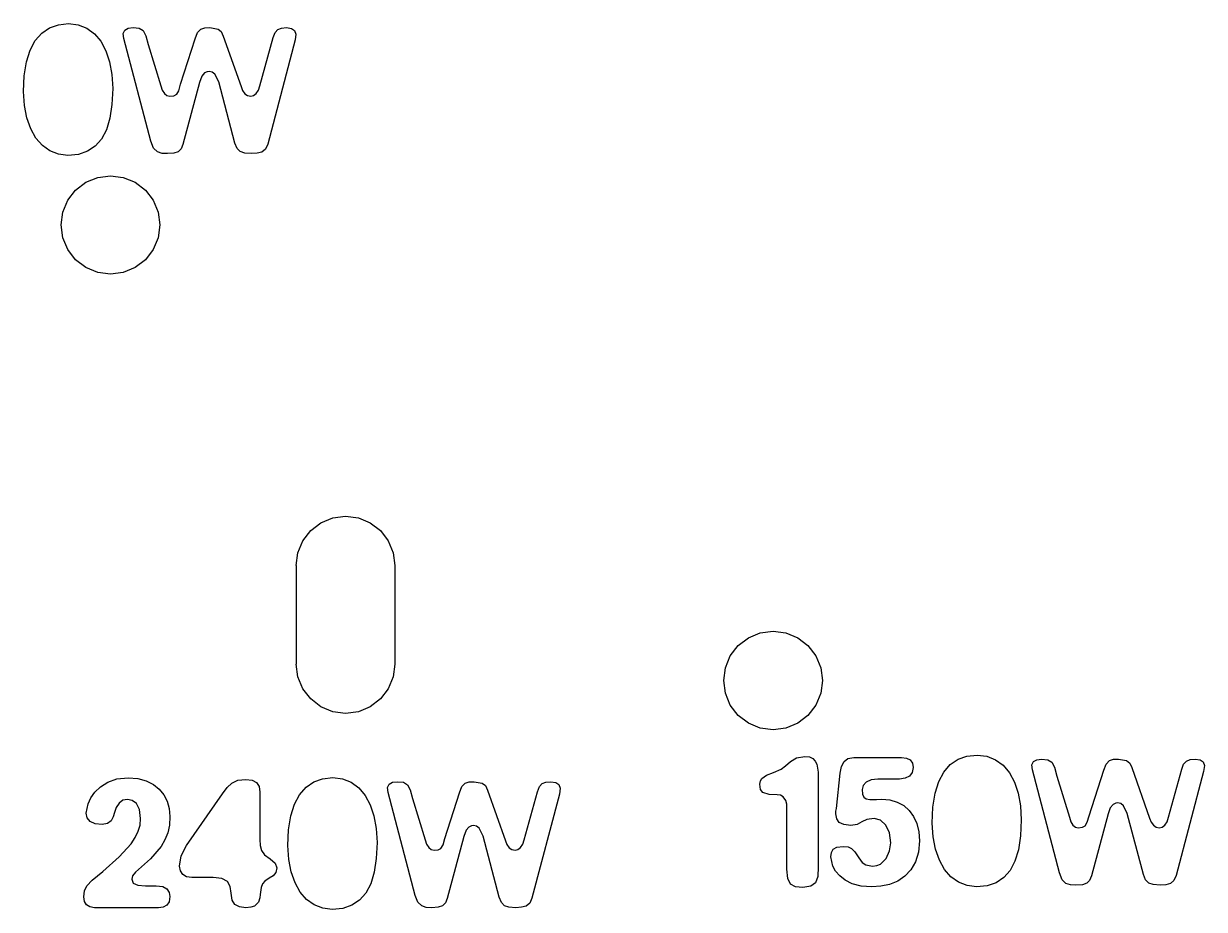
# Model space of a CAD drawing. Header units: metres. Extents: x 109 to 463, y 1313 to 1635.
# Drawn here: x 168.79 to 204.7, y 1524.33 to 1551.28 of the extents above; entities that cross this region are included whole.
import ezdxf

# ---------------------------------------------------------------- set-up
doc = ezdxf.new("R2010")
doc.units = ezdxf.units.M

msp = doc.modelspace()

# ---------------------------------------------------------------- linework, layer by layer
at = {"layer": 'COMPONENT2'}
for p, q in [((170.959, 1527.898, 0.003), (171.131, 1528.062, 0.003)), ((171.131, 1528.062, 0.003), (171.352, 1528.202, 0.003)), ((171.352, 1528.202, 0.003), (171.63, 1528.299, 0.003)), ((171.63, 1528.299, 0.003), (171.974, 1528.331, 0.003)), ((171.974, 1528.331, 0.003), (172.266, 1528.308, 0.003)), ((172.266, 1528.308, 0.003), (172.522, 1528.24, 0.003)), ((172.522, 1528.24, 0.003), (172.739, 1528.132, 0.003)), ((172.739, 1528.132, 0.003), (172.917, 1527.991, 0.003)), ((174.836, 1527.84, 0.003), (174.98, 1528.033, 0.003)), ((174.98, 1528.033, 0.003), (175.127, 1528.171, 0.003)), ((175.127, 1528.171, 0.003), (175.308, 1528.256, 0.003)), ((175.308, 1528.256, 0.003), (175.552, 1528.285, 0.003)), ((175.552, 1528.285, 0.003), (175.744, 1528.26, 0.003)), ((175.744, 1528.26, 0.003), (175.874, 1528.186, 0.003)), ((175.874, 1528.186, 0.003), (175.949, 1528.064, 0.003)), ((175.949, 1528.064, 0.003), (175.974, 1527.898, 0.003)), ((177.183, 1527.818, 0.003), (177.38, 1528.045, 0.003)), ((177.38, 1528.045, 0.003), (177.614, 1528.207, 0.003)), ((177.614, 1528.207, 0.003), (177.885, 1528.304, 0.003)), ((177.885, 1528.304, 0.003), (178.195, 1528.337, 0.003)), ((178.195, 1528.337, 0.003), (178.49, 1528.302, 0.003)), ((178.49, 1528.302, 0.003), (178.755, 1528.196, 0.003)), ((178.755, 1528.196, 0.003), (178.985, 1528.026, 0.003)), ((178.985, 1528.026, 0.003), (179.177, 1527.798, 0.003)), ((179.861, 1528.036, 0.003), (179.906, 1528.138, 0.003)), ((179.877, 1527.885, 0.003), (179.861, 1528.036, 0.003)), ((179.906, 1528.138, 0.003), (180.007, 1528.195, 0.003)), ((180.007, 1528.195, 0.003), (180.158, 1528.214, 0.003)), ((180.158, 1528.214, 0.003), (180.343, 1528.196, 0.003)), ((180.343, 1528.196, 0.003), (180.466, 1528.123, 0.003)), ((180.466, 1528.123, 0.003), (180.548, 1527.965, 0.003)), ((182.047, 1527.874, 0.003), (182.12, 1528.064, 0.003)), ((182.12, 1528.064, 0.003), (182.217, 1528.167, 0.003)), ((182.217, 1528.167, 0.003), (182.34, 1528.208, 0.003)), ((182.34, 1528.208, 0.003), (182.492, 1528.214, 0.003)), ((182.492, 1528.214, 0.003), (182.741, 1528.17, 0.003)), ((182.741, 1528.17, 0.003), (182.836, 1528.094, 0.003)), ((182.836, 1528.094, 0.003), (182.903, 1527.956, 0.003)), ((184.416, 1527.909, 0.003), (184.475, 1528.064, 0.003)), ((184.475, 1528.064, 0.003), (184.559, 1528.155, 0.003)), ((184.559, 1528.155, 0.003), (184.674, 1528.199, 0.003)), ((184.674, 1528.199, 0.003), (184.826, 1528.214, 0.003)), ((184.826, 1528.214, 0.003), (184.975, 1528.193, 0.003)), ((184.975, 1528.193, 0.003), (185.069, 1528.129, 0.003)), ((185.069, 1528.129, 0.003), (185.107, 1528.014, 0.003)), ((185.107, 1528.014, 0.003), (185.084, 1527.839, 0.003)), ((170.754, 1527.541, 0.003), (170.834, 1527.721, 0.003)), ((170.834, 1527.721, 0.003), (170.959, 1527.898, 0.003)), ((171.809, 1527.647, 0.003), (171.692, 1527.561, 0.003)), ((171.95, 1527.675, 0.003), (171.809, 1527.647, 0.003)), ((172.091, 1527.646, 0.003), (171.95, 1527.675, 0.003)), ((172.22, 1527.549, 0.003), (172.091, 1527.646, 0.003)), ((172.917, 1527.991, 0.003), (173.056, 1527.819, 0.003)), ((173.056, 1527.819, 0.003), (173.157, 1527.619, 0.003)), ((173.746, 1526.268, 0.003), (174.836, 1527.84, 0.003)), ((175.974, 1527.898, 0.003), (175.974, 1526.456, 0.003)), ((177.028, 1527.527, 0.003), (177.183, 1527.818, 0.003)), ((179.177, 1527.798, 0.003), (179.33, 1527.514, 0.003)), ((180.698, 1524.755, 0.003), (179.877, 1527.885, 0.003)), ((180.548, 1527.965, 0.003), (180.616, 1527.698, 0.003)), ((180.616, 1527.698, 0.003), (181.003, 1526.443, 0.003)), ((181.601, 1526.49, 0.003), (182.047, 1527.874, 0.003)), ((182.047, 1527.874, 0.003), (182.047, 1527.874, 0.003)), ((182.903, 1527.956, 0.003), (183.442, 1526.419, 0.003)), ((184.017, 1526.443, 0.003), (184.416, 1527.909, 0.003)), ((185.084, 1527.839, 0.003), (184.251, 1524.673, 0.003)), ((170.695, 1527.253, 0.003), (170.754, 1527.541, 0.003)), ((171.604, 1527.433, 0.003), (171.551, 1527.277, 0.003)), ((171.692, 1527.561, 0.003), (171.604, 1527.433, 0.003)), ((172.314, 1527.368, 0.003), (172.22, 1527.549, 0.003)), ((172.349, 1527.089, 0.003), (172.314, 1527.368, 0.003)), ((173.157, 1527.619, 0.003), (173.219, 1527.396, 0.003)), ((173.219, 1527.396, 0.003), (173.239, 1527.158, 0.003)), ((176.917, 1527.171, 0.003), (177.028, 1527.527, 0.003)), ((179.33, 1527.514, 0.003), (179.444, 1527.177, 0.003)), ((170.725, 1527.112, 0.003), (170.695, 1527.253, 0.003)), ((170.815, 1527.004, 0.003), (170.725, 1527.112, 0.003)), ((170.966, 1526.936, 0.003), (170.815, 1527.004, 0.003)), ((171.176, 1526.913, 0.003), (170.966, 1526.936, 0.003)), ((171.343, 1526.943, 0.003), (171.176, 1526.913, 0.003)), ((171.452, 1527.025, 0.003), (171.343, 1526.943, 0.003)), ((171.516, 1527.142, 0.003), (171.452, 1527.025, 0.003)), ((171.551, 1527.277, 0.003), (171.516, 1527.142, 0.003)), ((172.331, 1526.896, 0.003), (172.349, 1527.089, 0.003)), ((173.239, 1527.158, 0.003), (173.222, 1526.892, 0.003)), ((176.851, 1526.752, 0.003), (176.917, 1527.171, 0.003)), ((179.444, 1527.177, 0.003), (179.514, 1526.791, 0.003)), ((172.186, 1526.513, 0.003), (172.276, 1526.704, 0.003)), ((172.276, 1526.704, 0.003), (172.331, 1526.896, 0.003)), ((173.172, 1526.657, 0.003), (173.088, 1526.443, 0.003)), ((173.222, 1526.892, 0.003), (173.172, 1526.657, 0.003)), ((176.829, 1526.268, 0.003), (176.851, 1526.752, 0.003)), ((179.514, 1526.791, 0.003), (179.538, 1526.362, 0.003)), ((182.246, 1526.734, 0.003), (182.176, 1526.55, 0.003)), ((182.331, 1526.834, 0.003), (182.246, 1526.734, 0.003)), ((182.41, 1526.872, 0.003), (182.331, 1526.834, 0.003)), ((182.469, 1526.878, 0.003), (182.41, 1526.872, 0.003)), ((182.562, 1526.857, 0.003), (182.469, 1526.878, 0.003)), ((182.642, 1526.796, 0.003), (182.562, 1526.857, 0.003)), ((182.762, 1526.561, 0.003), (182.642, 1526.796, 0.003)), ((171.699, 1525.924, 0.003), (172.059, 1526.324, 0.003)), ((172.059, 1526.324, 0.003), (172.186, 1526.513, 0.003)), ((172.973, 1526.243, 0.003), (172.645, 1525.862, 0.003)), ((173.088, 1526.443, 0.003), (172.973, 1526.243, 0.003)), ((173.581, 1525.957, 0.003), (173.746, 1526.268, 0.003)), ((175.974, 1526.456, 0.003), (175.982, 1526.274, 0.003)), ((175.982, 1526.274, 0.003), (176.023, 1526.119, 0.003)), ((176.854, 1525.848, 0.003), (176.829, 1526.268, 0.003)), ((179.538, 1526.362, 0.003), (179.517, 1525.875, 0.003)), ((181.003, 1526.443, 0.003), (181.048, 1526.308, 0.003)), ((181.048, 1526.308, 0.003), (181.111, 1526.208, 0.003)), ((181.111, 1526.208, 0.003), (181.188, 1526.147, 0.003)), ((181.484, 1526.185, 0.003), (181.545, 1526.293, 0.003)), ((181.545, 1526.293, 0.003), (181.601, 1526.49, 0.003)), ((182.176, 1526.55, 0.003), (181.671, 1524.661, 0.003)), ((183.255, 1524.697, 0.003), (182.762, 1526.561, 0.003)), ((183.442, 1526.419, 0.003), (183.488, 1526.298, 0.003)), ((183.488, 1526.298, 0.003), (183.557, 1526.205, 0.003)), ((183.557, 1526.205, 0.003), (183.641, 1526.146, 0.003)), ((183.821, 1526.147, 0.003), (183.903, 1526.208, 0.003)), ((183.903, 1526.208, 0.003), (183.971, 1526.308, 0.003)), ((183.971, 1526.308, 0.003), (184.017, 1526.443, 0.003)), ((171.2, 1525.482, 0.003), (171.699, 1525.924, 0.003)), ((172.645, 1525.862, 0.003), (172.197, 1525.458, 0.003)), ((173.535, 1525.646, 0.003), (173.581, 1525.957, 0.003)), ((176.023, 1526.119, 0.003), (176.117, 1525.984, 0.003)), ((176.117, 1525.984, 0.003), (176.29, 1525.869, 0.003)), ((176.29, 1525.869, 0.003), (176.443, 1525.737, 0.003)), ((176.928, 1525.468, 0.003), (176.854, 1525.848, 0.003)), ((179.517, 1525.875, 0.003), (179.453, 1525.456, 0.003)), ((181.188, 1526.147, 0.003), (181.273, 1526.126, 0.003)), ((181.273, 1526.126, 0.003), (181.399, 1526.138, 0.003)), ((181.399, 1526.138, 0.003), (181.484, 1526.185, 0.003)), ((183.641, 1526.146, 0.003), (183.735, 1526.126, 0.003)), ((183.735, 1526.126, 0.003), (183.821, 1526.147, 0.003)), ((173.558, 1525.504, 0.003), (173.535, 1525.646, 0.003)), ((173.628, 1525.391, 0.003), (173.558, 1525.504, 0.003)), ((176.443, 1525.737, 0.003), (176.489, 1525.588, 0.003)), ((176.489, 1525.588, 0.003), (176.46, 1525.447, 0.003)), ((170.71, 1525.042, 0.003), (170.88, 1525.215, 0.003)), ((170.88, 1525.215, 0.003), (171.2, 1525.482, 0.003)), ((172.103, 1525.349, 0.003), (172.08, 1525.246, 0.003)), ((172.08, 1525.246, 0.003), (172.127, 1525.129, 0.003)), ((172.197, 1525.458, 0.003), (172.103, 1525.349, 0.003)), ((172.127, 1525.129, 0.003), (172.264, 1525.07, 0.003)), ((173.746, 1525.319, 0.003), (173.628, 1525.391, 0.003)), ((173.91, 1525.295, 0.003), (173.746, 1525.319, 0.003)), ((174.555, 1525.295, 0.003), (173.91, 1525.295, 0.003)), ((174.818, 1525.265, 0.003), (174.555, 1525.295, 0.003)), ((174.986, 1525.174, 0.003), (174.818, 1525.265, 0.003)), ((175.076, 1525.027, 0.003), (174.986, 1525.174, 0.003)), ((176.126, 1525.189, 0.003), (176.055, 1525.105, 0.003)), ((176.261, 1525.277, 0.003), (176.126, 1525.189, 0.003)), ((176.378, 1525.353, 0.003), (176.261, 1525.277, 0.003)), ((176.46, 1525.447, 0.003), (176.378, 1525.353, 0.003)), ((177.047, 1525.135, 0.003), (176.928, 1525.468, 0.003)), ((177.204, 1524.856, 0.003), (177.047, 1525.135, 0.003)), ((179.453, 1525.456, 0.003), (179.346, 1525.105, 0.003)), ((170.625, 1524.708, 0.003), (170.64, 1524.893, 0.003)), ((170.64, 1524.893, 0.003), (170.71, 1525.042, 0.003)), ((172.264, 1525.07, 0.003), (172.493, 1525.05, 0.003)), ((172.493, 1525.05, 0.003), (172.818, 1525.047, 0.003)), ((172.818, 1525.047, 0.003), (173.02, 1525.023, 0.003)), ((173.02, 1525.023, 0.003), (173.148, 1524.95, 0.003)), ((173.148, 1524.95, 0.003), (173.217, 1524.844, 0.003)), ((173.217, 1524.844, 0.003), (173.239, 1524.719, 0.003)), ((175.106, 1524.825, 0.003), (175.076, 1525.027, 0.003)), ((175.133, 1524.609, 0.003), (175.106, 1524.825, 0.003)), ((175.985, 1524.779, 0.003), (175.976, 1524.682, 0.003)), ((176.017, 1524.993, 0.003), (175.985, 1524.779, 0.003)), ((176.055, 1525.105, 0.003), (176.017, 1524.993, 0.003)), ((177.398, 1524.632, 0.003), (177.204, 1524.856, 0.003)), ((179.198, 1524.824, 0.003), (179.006, 1524.607, 0.003)), ((179.346, 1525.105, 0.003), (179.198, 1524.824, 0.003)), ((170.646, 1524.572, 0.003), (170.625, 1524.708, 0.003)), ((170.707, 1524.468, 0.003), (170.646, 1524.572, 0.003)), ((170.807, 1524.402, 0.003), (170.707, 1524.468, 0.003)), ((173.143, 1524.456, 0.003), (173.03, 1524.399, 0.003)), ((173.215, 1524.56, 0.003), (173.143, 1524.456, 0.003)), ((173.239, 1524.719, 0.003), (173.215, 1524.56, 0.003)), ((175.215, 1524.474, 0.003), (175.133, 1524.609, 0.003)), ((175.353, 1524.403, 0.003), (175.215, 1524.474, 0.003)), ((175.815, 1524.43, 0.003), (175.705, 1524.392, 0.003)), ((175.938, 1524.547, 0.003), (175.815, 1524.43, 0.003)), ((175.976, 1524.682, 0.003), (175.938, 1524.547, 0.003)), ((177.629, 1524.466, 0.003), (177.398, 1524.632, 0.003)), ((177.891, 1524.363, 0.003), (177.629, 1524.466, 0.003)), ((178.773, 1524.452, 0.003), (178.496, 1524.359, 0.003)), ((179.006, 1524.607, 0.003), (178.773, 1524.452, 0.003)), ((180.783, 1524.544, 0.003), (180.698, 1524.755, 0.003)), ((180.897, 1524.433, 0.003), (180.783, 1524.544, 0.003)), ((181.038, 1524.389, 0.003), (180.897, 1524.433, 0.003)), ((181.531, 1524.436, 0.003), (181.396, 1524.392, 0.003)), ((181.616, 1524.524, 0.003), (181.531, 1524.436, 0.003)), ((181.671, 1524.661, 0.003), (181.616, 1524.524, 0.003)), ((183.321, 1524.536, 0.003), (183.255, 1524.697, 0.003)), ((183.413, 1524.441, 0.003), (183.321, 1524.536, 0.003)), ((183.552, 1524.395, 0.003), (183.413, 1524.441, 0.003)), ((184.076, 1524.43, 0.003), (183.935, 1524.392, 0.003)), ((184.181, 1524.515, 0.003), (184.076, 1524.43, 0.003)), ((184.251, 1524.673, 0.003), (184.181, 1524.515, 0.003)), ((170.942, 1524.38, 0.003), (170.807, 1524.402, 0.003)), ((172.888, 1524.38, 0.003), (170.942, 1524.38, 0.003)), ((173.03, 1524.399, 0.003), (172.888, 1524.38, 0.003)), ((175.552, 1524.38, 0.003), (175.353, 1524.403, 0.003)), ((175.705, 1524.392, 0.003), (175.552, 1524.38, 0.003)), ((178.177, 1524.328, 0.003), (177.891, 1524.363, 0.003)), ((178.496, 1524.359, 0.003), (178.177, 1524.328, 0.003)), ((181.202, 1524.38, 0.003), (181.038, 1524.389, 0.003)), ((181.396, 1524.392, 0.003), (181.202, 1524.38, 0.003)), ((183.759, 1524.38, 0.003), (183.552, 1524.395, 0.003)), ((183.935, 1524.392, 0.003), (183.759, 1524.38, 0.003))]:
    msp.add_line(p, q, dxfattribs=at)
at = {"layer": 'COMPONENT5'}
for p, q in [((191.962, 1528.698, 0.003), (192.111, 1528.827, 0.003)), ((192.111, 1528.827, 0.003), (192.299, 1528.938, 0.003)), ((192.299, 1528.938, 0.003), (192.546, 1528.985, 0.003)), ((192.546, 1528.985, 0.003), (192.69, 1528.968, 0.003)), ((192.69, 1528.968, 0.003), (192.795, 1528.918, 0.003)), ((192.795, 1528.918, 0.003), (192.868, 1528.841, 0.003)), ((192.868, 1528.841, 0.003), (192.915, 1528.745, 0.003)), ((192.915, 1528.745, 0.003), (192.953, 1528.507, 0.003)), ((193.669, 1528.68, 0.003), (193.742, 1528.83, 0.003)), ((193.742, 1528.83, 0.003), (193.859, 1528.921, 0.003)), ((193.859, 1528.921, 0.003), (194.035, 1528.951, 0.003)), ((194.035, 1528.951, 0.003), (195.49, 1528.951, 0.003)), ((195.49, 1528.951, 0.003), (195.644, 1528.932, 0.003)), ((195.644, 1528.932, 0.003), (195.753, 1528.875, 0.003)), ((195.753, 1528.875, 0.003), (195.819, 1528.779, 0.003)), ((195.819, 1528.779, 0.003), (195.841, 1528.646, 0.003)), ((196.777, 1528.506, 0.003), (196.974, 1528.733, 0.003)), ((196.974, 1528.733, 0.003), (197.208, 1528.895, 0.003)), ((197.208, 1528.895, 0.003), (197.479, 1528.993, 0.003)), ((197.479, 1528.993, 0.003), (197.789, 1529.025, 0.003)), ((197.789, 1529.025, 0.003), (198.084, 1528.99, 0.003)), ((198.084, 1528.99, 0.003), (198.349, 1528.884, 0.003)), ((198.349, 1528.884, 0.003), (198.579, 1528.714, 0.003)), ((199.455, 1528.725, 0.003), (199.5, 1528.826, 0.003)), ((199.471, 1528.574, 0.003), (199.455, 1528.725, 0.003)), ((199.5, 1528.826, 0.003), (199.601, 1528.883, 0.003)), ((199.601, 1528.883, 0.003), (199.752, 1528.902, 0.003)), ((199.752, 1528.902, 0.003), (199.937, 1528.884, 0.003)), ((199.937, 1528.884, 0.003), (200.06, 1528.811, 0.003)), ((200.06, 1528.811, 0.003), (200.142, 1528.653, 0.003)), ((201.641, 1528.562, 0.003), (201.714, 1528.752, 0.003)), ((201.714, 1528.752, 0.003), (201.811, 1528.855, 0.003)), ((201.811, 1528.855, 0.003), (201.934, 1528.896, 0.003)), ((201.934, 1528.896, 0.003), (202.086, 1528.902, 0.003)), ((202.086, 1528.902, 0.003), (202.335, 1528.858, 0.003)), ((202.335, 1528.858, 0.003), (202.43, 1528.782, 0.003)), ((202.43, 1528.782, 0.003), (202.497, 1528.644, 0.003)), ((204.01, 1528.597, 0.003), (204.069, 1528.752, 0.003)), ((204.069, 1528.752, 0.003), (204.153, 1528.843, 0.003)), ((204.153, 1528.843, 0.003), (204.268, 1528.887, 0.003)), ((204.268, 1528.887, 0.003), (204.42, 1528.902, 0.003)), ((204.42, 1528.902, 0.003), (204.569, 1528.881, 0.003)), ((204.569, 1528.881, 0.003), (204.663, 1528.817, 0.003)), ((204.663, 1528.817, 0.003), (204.701, 1528.702, 0.003)), ((191.241, 1528.314, 0.003), (191.387, 1528.416, 0.003)), ((191.387, 1528.416, 0.003), (191.595, 1528.496, 0.003)), ((191.595, 1528.496, 0.003), (191.83, 1528.598, 0.003)), ((191.83, 1528.598, 0.003), (191.962, 1528.698, 0.003)), ((192.953, 1528.507, 0.003), (192.956, 1528.246, 0.003)), ((193.508, 1527.401, 0.003), (193.625, 1528.469, 0.003)), ((193.625, 1528.469, 0.003), (193.669, 1528.68, 0.003)), ((195.733, 1528.383, 0.003), (195.603, 1528.317, 0.003)), ((195.814, 1528.493, 0.003), (195.733, 1528.383, 0.003)), ((195.841, 1528.646, 0.003), (195.814, 1528.493, 0.003)), ((196.622, 1528.215, 0.003), (196.777, 1528.506, 0.003)), ((198.579, 1528.714, 0.003), (198.771, 1528.486, 0.003)), ((198.771, 1528.486, 0.003), (198.924, 1528.202, 0.003)), ((200.292, 1525.443, 0.003), (199.471, 1528.574, 0.003)), ((200.142, 1528.653, 0.003), (200.21, 1528.386, 0.003)), ((200.21, 1528.386, 0.003), (200.597, 1527.131, 0.003)), ((201.195, 1527.178, 0.003), (201.641, 1528.562, 0.003)), ((201.641, 1528.562, 0.003), (201.641, 1528.562, 0.003)), ((202.497, 1528.644, 0.003), (203.036, 1527.108, 0.003)), ((203.611, 1527.131, 0.003), (204.01, 1528.597, 0.003)), ((204.678, 1528.527, 0.003), (203.845, 1525.361, 0.003)), ((204.701, 1528.702, 0.003), (204.678, 1528.527, 0.003)), ((191.185, 1528.141, 0.003), (191.199, 1528.24, 0.003)), ((191.206, 1527.981, 0.003), (191.185, 1528.141, 0.003)), ((191.199, 1528.24, 0.003), (191.241, 1528.314, 0.003)), ((192.956, 1528.246, 0.003), (192.956, 1525.619, 0.003)), ((194.323, 1528.094, 0.003), (194.293, 1527.977, 0.003)), ((194.414, 1528.198, 0.003), (194.323, 1528.094, 0.003)), ((194.564, 1528.271, 0.003), (194.414, 1528.198, 0.003)), ((194.774, 1528.295, 0.003), (194.564, 1528.271, 0.003)), ((195.431, 1528.295, 0.003), (194.774, 1528.295, 0.003)), ((195.603, 1528.317, 0.003), (195.431, 1528.295, 0.003)), ((196.511, 1527.86, 0.003), (196.622, 1528.215, 0.003)), ((198.924, 1528.202, 0.003), (199.038, 1527.865, 0.003)), ((191.27, 1527.889, 0.003), (191.206, 1527.981, 0.003)), ((191.469, 1527.821, 0.003), (191.27, 1527.889, 0.003)), ((191.704, 1527.815, 0.003), (191.469, 1527.821, 0.003)), ((191.81, 1527.801, 0.003), (191.704, 1527.815, 0.003)), ((191.888, 1527.754, 0.003), (191.81, 1527.801, 0.003)), ((191.969, 1527.645, 0.003), (191.888, 1527.754, 0.003)), ((192, 1527.528, 0.003), (191.969, 1527.645, 0.003)), ((194.293, 1527.977, 0.003), (194.306, 1527.839, 0.003)), ((194.306, 1527.839, 0.003), (194.343, 1527.744, 0.003)), ((194.343, 1527.744, 0.003), (194.414, 1527.689, 0.003)), ((194.414, 1527.689, 0.003), (194.528, 1527.671, 0.003)), ((194.528, 1527.671, 0.003), (194.733, 1527.676, 0.003)), ((194.733, 1527.676, 0.003), (194.891, 1527.682, 0.003)), ((194.891, 1527.682, 0.003), (195.134, 1527.66, 0.003)), ((195.134, 1527.66, 0.003), (195.358, 1527.594, 0.003)), ((196.445, 1527.44, 0.003), (196.511, 1527.86, 0.003)), ((199.038, 1527.865, 0.003), (199.108, 1527.479, 0.003)), ((192.006, 1527.249, 0.003), (192, 1527.528, 0.003)), ((193.496, 1527.312, 0.003), (193.508, 1527.401, 0.003)), ((193.496, 1527.236, 0.003), (193.496, 1527.312, 0.003)), ((195.358, 1527.594, 0.003), (195.556, 1527.487, 0.003)), ((195.556, 1527.487, 0.003), (195.721, 1527.339, 0.003)), ((195.721, 1527.339, 0.003), (195.855, 1527.156, 0.003)), ((196.423, 1526.956, 0.003), (196.445, 1527.44, 0.003)), ((199.108, 1527.479, 0.003), (199.132, 1527.05, 0.003)), ((201.84, 1527.422, 0.003), (201.77, 1527.238, 0.003)), ((201.925, 1527.522, 0.003), (201.84, 1527.422, 0.003)), ((202.004, 1527.56, 0.003), (201.925, 1527.522, 0.003)), ((202.063, 1527.566, 0.003), (202.004, 1527.56, 0.003)), ((202.156, 1527.546, 0.003), (202.063, 1527.566, 0.003)), ((202.236, 1527.484, 0.003), (202.156, 1527.546, 0.003)), ((202.356, 1527.249, 0.003), (202.236, 1527.484, 0.003)), ((192.006, 1525.549, 0.003), (192.006, 1527.249, 0.003)), ((193.52, 1527.086, 0.003), (193.496, 1527.236, 0.003)), ((193.593, 1526.975, 0.003), (193.52, 1527.086, 0.003)), ((193.731, 1526.907, 0.003), (193.593, 1526.975, 0.003)), ((194.285, 1526.99, 0.003), (194.144, 1526.916, 0.003)), ((194.434, 1527.063, 0.003), (194.285, 1526.99, 0.003)), ((194.657, 1527.095, 0.003), (194.434, 1527.063, 0.003)), ((194.852, 1527.044, 0.003), (194.657, 1527.095, 0.003)), ((195.015, 1526.89, 0.003), (194.852, 1527.044, 0.003)), ((195.855, 1527.156, 0.003), (195.956, 1526.938, 0.003)), ((195.956, 1526.938, 0.003), (196.02, 1526.691, 0.003)), ((196.448, 1526.537, 0.003), (196.423, 1526.956, 0.003)), ((199.132, 1527.05, 0.003), (199.111, 1526.563, 0.003)), ((200.597, 1527.131, 0.003), (200.642, 1526.996, 0.003)), ((200.642, 1526.996, 0.003), (200.705, 1526.896, 0.003)), ((201.078, 1526.873, 0.003), (201.139, 1526.981, 0.003)), ((201.139, 1526.981, 0.003), (201.195, 1527.178, 0.003)), ((201.77, 1527.238, 0.003), (201.265, 1525.349, 0.003)), ((202.849, 1525.385, 0.003), (202.356, 1527.249, 0.003)), ((203.036, 1527.108, 0.003), (203.082, 1526.987, 0.003)), ((203.082, 1526.987, 0.003), (203.151, 1526.894, 0.003)), ((203.497, 1526.896, 0.003), (203.565, 1526.996, 0.003)), ((203.565, 1526.996, 0.003), (203.611, 1527.131, 0.003)), ((193.953, 1526.884, 0.003), (193.731, 1526.907, 0.003)), ((194.144, 1526.916, 0.003), (193.953, 1526.884, 0.003)), ((195.125, 1526.655, 0.003), (195.015, 1526.89, 0.003)), ((195.161, 1526.358, 0.003), (195.125, 1526.655, 0.003)), ((196.02, 1526.691, 0.003), (196.041, 1526.417, 0.003)), ((200.705, 1526.896, 0.003), (200.782, 1526.835, 0.003)), ((200.782, 1526.835, 0.003), (200.867, 1526.814, 0.003)), ((200.867, 1526.814, 0.003), (200.993, 1526.826, 0.003)), ((200.993, 1526.826, 0.003), (201.078, 1526.873, 0.003)), ((203.151, 1526.894, 0.003), (203.235, 1526.834, 0.003)), ((203.235, 1526.834, 0.003), (203.329, 1526.814, 0.003)), ((203.329, 1526.814, 0.003), (203.415, 1526.835, 0.003)), ((203.415, 1526.835, 0.003), (203.497, 1526.896, 0.003)), ((193.408, 1526.16, 0.003), (193.518, 1526.221, 0.003)), ((193.518, 1526.221, 0.003), (193.719, 1526.242, 0.003)), ((193.719, 1526.242, 0.003), (193.865, 1526.23, 0.003)), ((193.865, 1526.23, 0.003), (193.971, 1526.183, 0.003)), ((195.129, 1526.109, 0.003), (195.161, 1526.358, 0.003)), ((196.041, 1526.417, 0.003), (196.01, 1526.069, 0.003)), ((196.522, 1526.156, 0.003), (196.448, 1526.537, 0.003)), ((199.111, 1526.563, 0.003), (199.047, 1526.144, 0.003)), ((193.343, 1525.925, 0.003), (193.36, 1526.06, 0.003)), ((193.405, 1525.644, 0.003), (193.343, 1525.925, 0.003)), ((193.36, 1526.06, 0.003), (193.408, 1526.16, 0.003)), ((193.971, 1526.183, 0.003), (194.068, 1526.08, 0.003)), ((194.068, 1526.08, 0.003), (194.188, 1525.902, 0.003)), ((194.188, 1525.902, 0.003), (194.296, 1525.759, 0.003)), ((194.853, 1525.708, 0.003), (195.026, 1525.878, 0.003)), ((195.026, 1525.878, 0.003), (195.129, 1526.109, 0.003)), ((196.01, 1526.069, 0.003), (195.918, 1525.775, 0.003)), ((196.641, 1525.823, 0.003), (196.522, 1526.156, 0.003)), ((199.047, 1526.144, 0.003), (198.94, 1525.794, 0.003)), ((192.032, 1525.264, 0.003), (192.006, 1525.549, 0.003)), ((192.956, 1525.619, 0.003), (192.942, 1525.332, 0.003)), ((193.487, 1525.49, 0.003), (193.405, 1525.644, 0.003)), ((193.61, 1525.345, 0.003), (193.487, 1525.49, 0.003)), ((194.296, 1525.759, 0.003), (194.408, 1525.685, 0.003)), ((194.408, 1525.685, 0.003), (194.61, 1525.644, 0.003)), ((194.61, 1525.644, 0.003), (194.741, 1525.66, 0.003)), ((194.741, 1525.66, 0.003), (194.853, 1525.708, 0.003)), ((195.775, 1525.533, 0.003), (195.592, 1525.339, 0.003)), ((195.918, 1525.775, 0.003), (195.775, 1525.533, 0.003)), ((196.798, 1525.544, 0.003), (196.641, 1525.823, 0.003)), ((196.992, 1525.32, 0.003), (196.798, 1525.544, 0.003)), ((198.792, 1525.512, 0.003), (198.6, 1525.295, 0.003)), ((198.94, 1525.794, 0.003), (198.792, 1525.512, 0.003)), ((192.117, 1525.097, 0.003), (192.032, 1525.264, 0.003)), ((192.877, 1525.141, 0.003), (192.733, 1525.033, 0.003)), ((192.942, 1525.332, 0.003), (192.877, 1525.141, 0.003)), ((193.777, 1525.215, 0.003), (193.61, 1525.345, 0.003)), ((193.991, 1525.107, 0.003), (193.777, 1525.215, 0.003)), ((195.375, 1525.192, 0.003), (195.126, 1525.09, 0.003)), ((195.592, 1525.339, 0.003), (195.375, 1525.192, 0.003)), ((197.223, 1525.154, 0.003), (196.992, 1525.32, 0.003)), ((197.485, 1525.051, 0.003), (197.223, 1525.154, 0.003)), ((198.367, 1525.14, 0.003), (198.09, 1525.047, 0.003)), ((198.6, 1525.295, 0.003), (198.367, 1525.14, 0.003)), ((200.377, 1525.232, 0.003), (200.292, 1525.443, 0.003)), ((200.491, 1525.121, 0.003), (200.377, 1525.232, 0.003)), ((201.21, 1525.212, 0.003), (201.125, 1525.124, 0.003)), ((201.265, 1525.349, 0.003), (201.21, 1525.212, 0.003)), ((202.915, 1525.224, 0.003), (202.849, 1525.385, 0.003)), ((203.007, 1525.13, 0.003), (202.915, 1525.224, 0.003)), ((203.146, 1525.083, 0.003), (203.007, 1525.13, 0.003)), ((203.775, 1525.204, 0.003), (203.67, 1525.118, 0.003)), ((203.845, 1525.361, 0.003), (203.775, 1525.204, 0.003)), ((192.267, 1525.018, 0.003), (192.117, 1525.097, 0.003)), ((192.487, 1524.998, 0.003), (192.267, 1525.018, 0.003)), ((192.733, 1525.033, 0.003), (192.487, 1524.998, 0.003)), ((194.259, 1525.035, 0.003), (193.991, 1525.107, 0.003)), ((194.587, 1525.011, 0.003), (194.259, 1525.035, 0.003)), ((194.859, 1525.031, 0.003), (194.587, 1525.011, 0.003)), ((195.126, 1525.09, 0.003), (194.859, 1525.031, 0.003)), ((197.771, 1525.016, 0.003), (197.485, 1525.051, 0.003)), ((198.09, 1525.047, 0.003), (197.771, 1525.016, 0.003)), ((200.632, 1525.077, 0.003), (200.491, 1525.121, 0.003)), ((200.796, 1525.068, 0.003), (200.632, 1525.077, 0.003)), ((200.99, 1525.08, 0.003), (200.796, 1525.068, 0.003)), ((201.125, 1525.124, 0.003), (200.99, 1525.08, 0.003)), ((203.353, 1525.068, 0.003), (203.146, 1525.083, 0.003)), ((203.529, 1525.08, 0.003), (203.353, 1525.068, 0.003)), ((203.67, 1525.118, 0.003), (203.529, 1525.08, 0.003))]:
    msp.add_line(p, q, dxfattribs=at)
at = {"layer": 'COMPONENT8'}
for p, q in [((169.145, 1550.761, 0.003), (169.341, 1550.988, 0.003)), ((169.341, 1550.988, 0.003), (169.575, 1551.15, 0.003)), ((169.575, 1551.15, 0.003), (169.847, 1551.247, 0.003)), ((169.847, 1551.247, 0.003), (170.157, 1551.28, 0.003)), ((170.157, 1551.28, 0.003), (170.452, 1551.245, 0.003)), ((170.452, 1551.245, 0.003), (170.717, 1551.139, 0.003)), ((170.717, 1551.139, 0.003), (170.947, 1550.969, 0.003)), ((171.822, 1550.979, 0.003), (171.868, 1551.08, 0.003)), ((171.868, 1551.08, 0.003), (171.969, 1551.138, 0.003)), ((171.969, 1551.138, 0.003), (172.12, 1551.157, 0.003)), ((172.12, 1551.157, 0.003), (172.305, 1551.139, 0.003)), ((172.305, 1551.139, 0.003), (172.428, 1551.066, 0.003)), ((172.428, 1551.066, 0.003), (172.51, 1550.907, 0.003)), ((174.008, 1550.817, 0.003), (174.081, 1551.007, 0.003)), ((174.081, 1551.007, 0.003), (174.178, 1551.11, 0.003)), ((174.178, 1551.11, 0.003), (174.301, 1551.151, 0.003)), ((174.301, 1551.151, 0.003), (174.454, 1551.157, 0.003)), ((174.454, 1551.157, 0.003), (174.703, 1551.113, 0.003)), ((174.703, 1551.113, 0.003), (174.798, 1551.037, 0.003)), ((174.798, 1551.037, 0.003), (174.864, 1550.899, 0.003)), ((176.377, 1550.852, 0.003), (176.437, 1551.007, 0.003)), ((176.437, 1551.007, 0.003), (176.521, 1551.098, 0.003)), ((176.521, 1551.098, 0.003), (176.636, 1551.142, 0.003)), ((176.636, 1551.142, 0.003), (176.788, 1551.157, 0.003)), ((176.788, 1551.157, 0.003), (176.937, 1551.135, 0.003)), ((176.937, 1551.135, 0.003), (177.031, 1551.072, 0.003)), ((177.031, 1551.072, 0.003), (177.068, 1550.957, 0.003)), ((168.99, 1550.47, 0.003), (169.145, 1550.761, 0.003)), ((170.947, 1550.969, 0.003), (171.139, 1550.741, 0.003)), ((171.139, 1550.741, 0.003), (171.292, 1550.456, 0.003)), ((171.839, 1550.828, 0.003), (171.822, 1550.979, 0.003)), ((172.659, 1547.698, 0.003), (171.839, 1550.828, 0.003)), ((172.51, 1550.907, 0.003), (172.577, 1550.641, 0.003)), ((172.577, 1550.641, 0.003), (172.964, 1549.386, 0.003)), ((173.563, 1549.433, 0.003), (174.008, 1550.817, 0.003)), ((174.008, 1550.817, 0.003), (174.008, 1550.817, 0.003)), ((174.864, 1550.899, 0.003), (175.404, 1549.362, 0.003)), ((175.978, 1549.386, 0.003), (176.377, 1550.852, 0.003)), ((177.046, 1550.781, 0.003), (176.213, 1547.616, 0.003)), ((177.068, 1550.957, 0.003), (177.046, 1550.781, 0.003)), ((168.879, 1550.114, 0.003), (168.99, 1550.47, 0.003)), ((171.292, 1550.456, 0.003), (171.406, 1550.119, 0.003)), ((168.812, 1549.695, 0.003), (168.879, 1550.114, 0.003)), ((171.406, 1550.119, 0.003), (171.476, 1549.734, 0.003)), ((168.79, 1549.211, 0.003), (168.812, 1549.695, 0.003)), ((171.476, 1549.734, 0.003), (171.499, 1549.305, 0.003)), ((174.208, 1549.677, 0.003), (174.137, 1549.492, 0.003)), ((174.293, 1549.777, 0.003), (174.208, 1549.677, 0.003)), ((174.372, 1549.815, 0.003), (174.293, 1549.777, 0.003)), ((174.43, 1549.821, 0.003), (174.372, 1549.815, 0.003)), ((174.523, 1549.8, 0.003), (174.43, 1549.821, 0.003)), ((174.603, 1549.739, 0.003), (174.523, 1549.8, 0.003)), ((174.724, 1549.504, 0.003), (174.603, 1549.739, 0.003)), ((168.815, 1548.791, 0.003), (168.79, 1549.211, 0.003)), ((171.499, 1549.305, 0.003), (171.478, 1548.817, 0.003)), ((172.964, 1549.386, 0.003), (173.009, 1549.251, 0.003)), ((173.009, 1549.251, 0.003), (173.073, 1549.151, 0.003)), ((173.445, 1549.128, 0.003), (173.507, 1549.236, 0.003)), ((173.507, 1549.236, 0.003), (173.563, 1549.433, 0.003)), ((174.137, 1549.492, 0.003), (173.633, 1547.604, 0.003)), ((175.216, 1547.639, 0.003), (174.724, 1549.504, 0.003)), ((175.404, 1549.362, 0.003), (175.45, 1549.241, 0.003)), ((175.45, 1549.241, 0.003), (175.518, 1549.148, 0.003)), ((175.864, 1549.151, 0.003), (175.932, 1549.251, 0.003)), ((175.932, 1549.251, 0.003), (175.978, 1549.386, 0.003)), ((173.073, 1549.151, 0.003), (173.15, 1549.09, 0.003)), ((173.15, 1549.09, 0.003), (173.234, 1549.069, 0.003)), ((173.234, 1549.069, 0.003), (173.36, 1549.081, 0.003)), ((173.36, 1549.081, 0.003), (173.445, 1549.128, 0.003)), ((175.518, 1549.148, 0.003), (175.602, 1549.089, 0.003)), ((175.602, 1549.089, 0.003), (175.697, 1549.069, 0.003)), ((175.697, 1549.069, 0.003), (175.783, 1549.09, 0.003)), ((175.783, 1549.09, 0.003), (175.864, 1549.151, 0.003)), ((168.89, 1548.411, 0.003), (168.815, 1548.791, 0.003)), ((171.478, 1548.817, 0.003), (171.414, 1548.399, 0.003)), ((169.009, 1548.078, 0.003), (168.89, 1548.411, 0.003)), ((171.414, 1548.399, 0.003), (171.308, 1548.048, 0.003)), ((169.166, 1547.799, 0.003), (169.009, 1548.078, 0.003)), ((169.36, 1547.575, 0.003), (169.166, 1547.799, 0.003)), ((171.159, 1547.766, 0.003), (170.968, 1547.55, 0.003)), ((171.308, 1548.048, 0.003), (171.159, 1547.766, 0.003)), ((169.591, 1547.409, 0.003), (169.36, 1547.575, 0.003)), ((169.852, 1547.306, 0.003), (169.591, 1547.409, 0.003)), ((170.734, 1547.395, 0.003), (170.458, 1547.302, 0.003)), ((170.968, 1547.55, 0.003), (170.734, 1547.395, 0.003)), ((172.744, 1547.487, 0.003), (172.659, 1547.698, 0.003)), ((172.859, 1547.375, 0.003), (172.744, 1547.487, 0.003)), ((173.577, 1547.466, 0.003), (173.492, 1547.378, 0.003)), ((173.633, 1547.604, 0.003), (173.577, 1547.466, 0.003)), ((175.282, 1547.479, 0.003), (175.216, 1547.639, 0.003)), ((175.374, 1547.384, 0.003), (175.282, 1547.479, 0.003)), ((176.143, 1547.458, 0.003), (176.037, 1547.373, 0.003)), ((176.213, 1547.616, 0.003), (176.143, 1547.458, 0.003)), ((170.139, 1547.271, 0.003), (169.852, 1547.306, 0.003)), ((170.458, 1547.302, 0.003), (170.139, 1547.271, 0.003)), ((173, 1547.331, 0.003), (172.859, 1547.375, 0.003)), ((173.164, 1547.323, 0.003), (173, 1547.331, 0.003)), ((173.357, 1547.334, 0.003), (173.164, 1547.323, 0.003)), ((173.492, 1547.378, 0.003), (173.357, 1547.334, 0.003)), ((175.514, 1547.338, 0.003), (175.374, 1547.384, 0.003)), ((175.72, 1547.323, 0.003), (175.514, 1547.338, 0.003)), ((175.896, 1547.335, 0.003), (175.72, 1547.323, 0.003)), ((176.037, 1547.373, 0.003), (175.896, 1547.335, 0.003))]:
    msp.add_line(p, q, dxfattribs=at)
at = {"layer": 'GROUP0'}
for p, q in [((170.371, 1546.213, 0.003), (170.682, 1546.452, 0.003)), ((170.682, 1546.452, 0.003), (171.044, 1546.602, 0.003)), ((171.044, 1546.602, 0.003), (171.432, 1546.653, 0.003)), ((171.432, 1546.653, 0.003), (171.82, 1546.602, 0.003)), ((171.82, 1546.602, 0.003), (172.182, 1546.452, 0.003)), ((172.182, 1546.452, 0.003), (172.492, 1546.213, 0.003)), ((170.133, 1545.903, 0.003), (170.371, 1546.213, 0.003)), ((172.492, 1546.213, 0.003), (172.731, 1545.903, 0.003)), ((169.983, 1545.541, 0.003), (170.133, 1545.903, 0.003)), ((172.731, 1545.903, 0.003), (172.881, 1545.541, 0.003)), ((169.932, 1545.153, 0.003), (169.983, 1545.541, 0.003)), ((172.881, 1545.541, 0.003), (172.932, 1545.153, 0.003)), ((169.983, 1544.765, 0.003), (169.932, 1545.153, 0.003)), ((172.932, 1545.153, 0.003), (172.881, 1544.765, 0.003)), ((170.133, 1544.403, 0.003), (169.983, 1544.765, 0.003)), ((172.881, 1544.765, 0.003), (172.731, 1544.403, 0.003)), ((170.371, 1544.092, 0.003), (170.133, 1544.403, 0.003)), ((172.731, 1544.403, 0.003), (172.492, 1544.092, 0.003)), ((170.682, 1543.854, 0.003), (170.371, 1544.092, 0.003)), ((171.044, 1543.704, 0.003), (170.682, 1543.854, 0.003)), ((172.182, 1543.854, 0.003), (171.82, 1543.704, 0.003)), ((172.492, 1544.092, 0.003), (172.182, 1543.854, 0.003)), ((171.432, 1543.653, 0.003), (171.044, 1543.704, 0.003)), ((171.82, 1543.704, 0.003), (171.432, 1543.653, 0.003)), ((178.194, 1536.242, 0), (178.582, 1536.293, 0)), ((178.582, 1536.293, 0), (178.97, 1536.242, 0)), ((177.521, 1535.854, 0), (177.832, 1536.092, 0)), ((177.832, 1536.092, 0), (178.194, 1536.242, 0)), ((178.97, 1536.242, 0), (179.332, 1536.092, 0)), ((179.332, 1536.092, 0), (179.642, 1535.854, 0)), ((177.133, 1535.181, 0), (177.283, 1535.543, 0)), ((177.283, 1535.543, 0), (177.521, 1535.854, 0)), ((179.642, 1535.854, 0), (179.881, 1535.543, 0)), ((179.881, 1535.543, 0), (180.031, 1535.181, 0)), ((177.082, 1534.793, 0), (177.133, 1535.181, 0)), ((180.031, 1535.181, 0), (180.082, 1534.793, 0)), ((177.082, 1534.793, 0), (177.082, 1531.793, 0)), ((180.082, 1534.793, 0), (180.082, 1531.793, 0)), ((190.832, 1532.592, 0.003), (191.194, 1532.742, 0.003)), ((191.194, 1532.742, 0.003), (191.582, 1532.793, 0.003)), ((191.582, 1532.793, 0.003), (191.97, 1532.742, 0.003)), ((191.97, 1532.742, 0.003), (192.332, 1532.592, 0.003)), ((190.283, 1532.043, 0.003), (190.521, 1532.354, 0.003)), ((190.521, 1532.354, 0.003), (190.832, 1532.592, 0.003)), ((192.332, 1532.592, 0.003), (192.642, 1532.354, 0.003)), ((192.642, 1532.354, 0.003), (192.881, 1532.043, 0.003)), ((190.133, 1531.681, 0.003), (190.283, 1532.043, 0.003)), ((192.881, 1532.043, 0.003), (193.031, 1531.681, 0.003)), ((177.133, 1531.405, 0), (177.082, 1531.793, 0)), ((180.082, 1531.793, 0), (180.031, 1531.405, 0)), ((190.082, 1531.293, 0.003), (190.133, 1531.681, 0.003)), ((193.031, 1531.681, 0.003), (193.082, 1531.293, 0.003)), ((177.283, 1531.043, 0), (177.133, 1531.405, 0)), ((180.031, 1531.405, 0), (179.881, 1531.043, 0)), ((190.133, 1530.905, 0.003), (190.082, 1531.293, 0.003)), ((193.082, 1531.293, 0.003), (193.031, 1530.905, 0.003)), ((177.521, 1530.732, 0), (177.283, 1531.043, 0)), ((179.881, 1531.043, 0), (179.642, 1530.732, 0)), ((190.283, 1530.543, 0.003), (190.133, 1530.905, 0.003)), ((193.031, 1530.905, 0.003), (192.881, 1530.543, 0.003)), ((177.832, 1530.494, 0), (177.521, 1530.732, 0)), ((179.642, 1530.732, 0), (179.332, 1530.494, 0)), ((190.521, 1530.232, 0.003), (190.283, 1530.543, 0.003)), ((192.881, 1530.543, 0.003), (192.642, 1530.232, 0.003)), ((178.194, 1530.344, 0), (177.832, 1530.494, 0)), ((178.582, 1530.293, 0), (178.194, 1530.344, 0)), ((178.97, 1530.344, 0), (178.582, 1530.293, 0)), ((179.332, 1530.494, 0), (178.97, 1530.344, 0)), ((190.832, 1529.994, 0.003), (190.521, 1530.232, 0.003)), ((192.642, 1530.232, 0.003), (192.332, 1529.994, 0.003)), ((191.194, 1529.844, 0.003), (190.832, 1529.994, 0.003)), ((191.582, 1529.793, 0.003), (191.194, 1529.844, 0.003)), ((191.97, 1529.844, 0.003), (191.582, 1529.793, 0.003)), ((192.332, 1529.994, 0.003), (191.97, 1529.844, 0.003))]:
    msp.add_line(p, q, dxfattribs=at)

doc.saveas('drawing.dxf')
